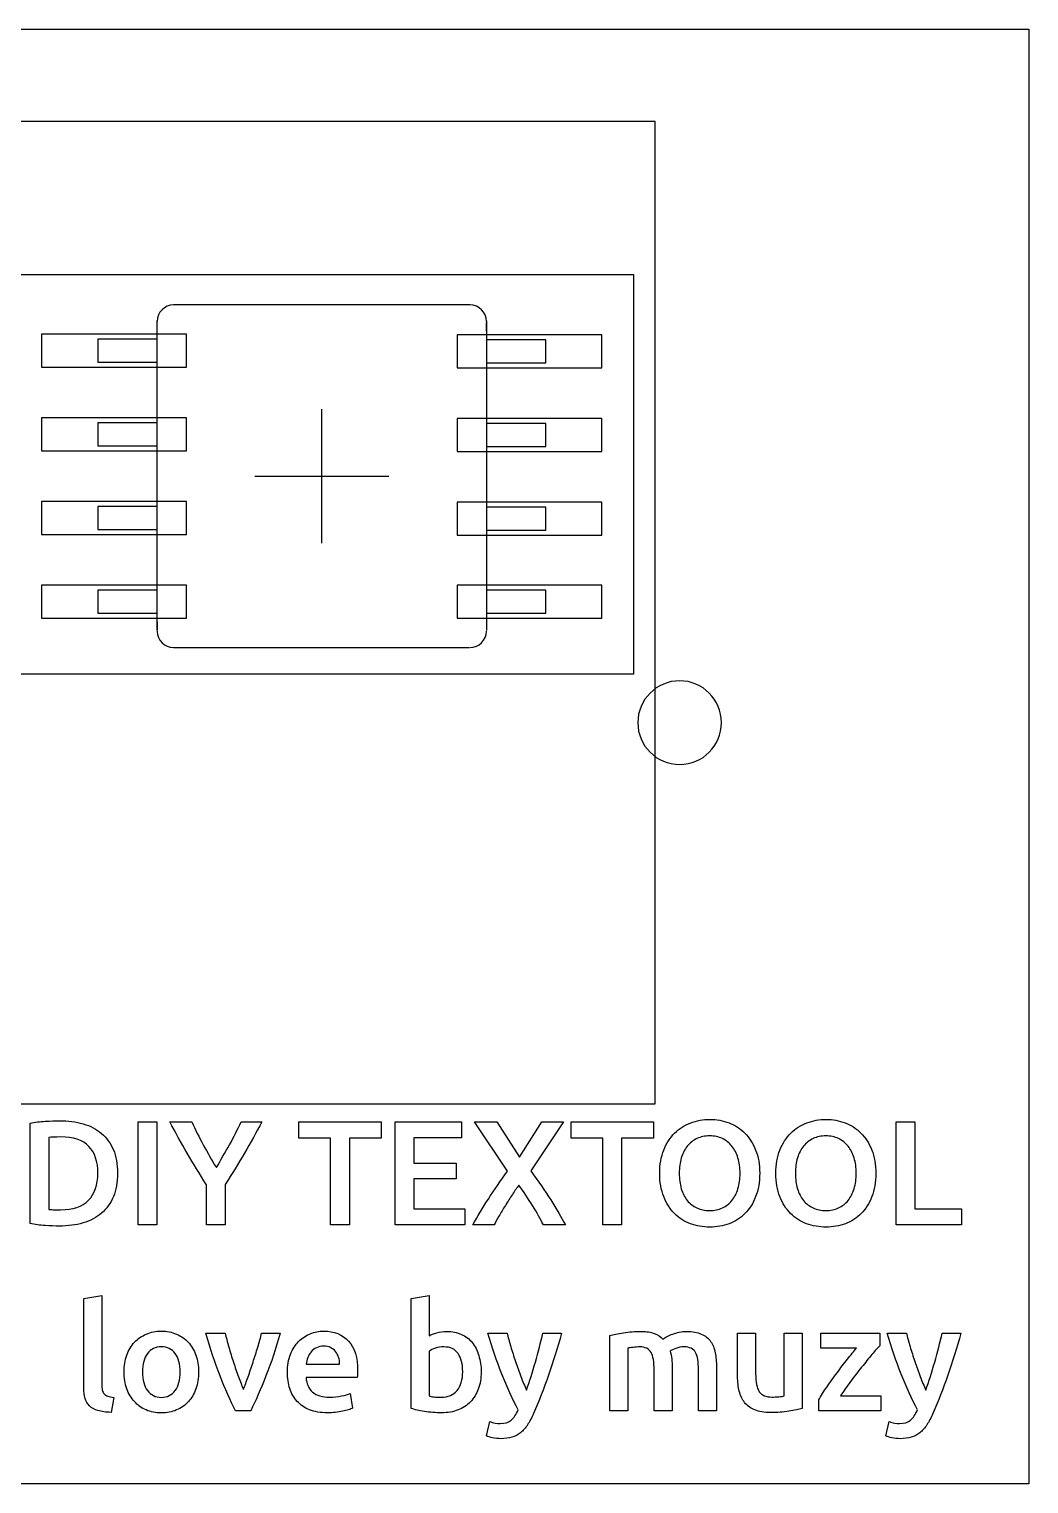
# Model space of a CAD drawing. Extents: x 9.6 to 52.8, y 7 to 29.1.
# Drawn here: x 37.65 to 52.83, y 7.05 to 29.12 of the extents above; entities that cross this region are included whole.
import ezdxf

# ---------------------------------------------------------------- set-up
doc = ezdxf.new("R2010")
doc.units = 0
doc.layers.add('ink_ext_XXXXXX', color=7, linetype='CONTINUOUS')

msp = doc.modelspace()

# ---------------------------------------------------------------- linework, layer by layer
at = {"layer": 'ink_ext_XXXXXX', "color": 7}
for points in [[(9.558798, 29.12372), (52.829742, 29.12372), (52.829742, 7.045743), (9.558798, 7.045743), (9.558798, 29.12372)], [(17.328409, 12.812854), (47.153336, 12.812854), (47.153336, 27.72283), (17.328409, 27.72283), (17.328409, 12.812854)], [(37.424215, 25.399346), (46.824759, 25.399346), (46.824759, 19.33627), (37.424215, 19.33627), (37.424215, 25.399346)], [(44.343461, 24.937932), (39.843498, 24.937932)], [(39.593379, 19.997949), (39.593379, 24.697902)], [(39.593379, 24.54783), (39.593379, 24.697902)], [(44.593439, 24.697902), (44.593439, 19.997949)], [(44.593439, 24.537917), (44.593439, 24.667845)], [(37.839403, 23.992875), (40.039442, 23.992875), (40.039442, 24.492828), (37.839403, 24.492828), (37.839403, 23.992875), (37.839403, 23.992875)], [(38.693372, 24.067841), (39.593368, 24.067841), (39.593368, 24.417862), (38.693372, 24.417862), (38.693372, 24.067841), (38.693372, 24.067841)], [(44.147387, 23.982821), (46.347426, 23.982821), (46.347426, 24.482912), (44.147387, 24.482912), (44.147387, 23.982821), (44.147387, 23.982821)], [(44.593439, 24.057927), (45.493436, 24.057927), (45.493436, 24.407949), (44.593439, 24.407949), (44.593439, 24.057927), (44.593439, 24.057927)], [(39.593379, 23.287884), (39.593379, 23.927858)], [(44.593439, 23.927858), (44.593439, 23.27783)], [(37.839403, 22.722875), (40.039442, 22.722875), (40.039442, 23.222828), (37.839403, 23.222828), (37.839403, 22.722875), (37.839403, 22.722875)], [(42.093409, 21.321818), (42.093409, 23.353889)], [(44.147387, 22.712821), (46.347426, 22.712821), (46.347426, 23.212912), (44.147387, 23.212912), (44.147387, 22.712821), (44.147387, 22.712821)], [(38.693372, 22.797841), (39.593368, 22.797841), (39.593368, 23.147862), (38.693372, 23.147862), (38.693372, 22.797841), (38.693372, 22.797841)], [(44.593439, 22.787927), (45.493436, 22.787927), (45.493436, 23.137949), (44.593439, 23.137949), (44.593439, 22.787927), (44.593439, 22.787927)], [(39.593379, 22.017884), (39.593379, 22.657858)], [(44.593439, 22.657858), (44.593439, 22.00783)], [(41.077374, 22.337854), (43.109444, 22.337854)], [(37.839403, 21.452875), (40.039442, 21.452875), (40.039442, 21.952828), (37.839403, 21.952828), (37.839403, 21.452875), (37.839403, 21.452875)], [(38.693372, 21.527841), (39.593368, 21.527841), (39.593368, 21.877862), (38.693372, 21.877862), (38.693372, 21.527841), (38.693372, 21.527841)], [(44.147387, 21.442821), (46.347426, 21.442821), (46.347426, 21.942912), (44.147387, 21.942912), (44.147387, 21.442821), (44.147387, 21.442821)], [(44.593439, 21.517927), (45.493436, 21.517927), (45.493436, 21.867949), (44.593439, 21.867949), (44.593439, 21.517927), (44.593439, 21.517927)], [(39.593379, 20.747884), (39.593379, 21.387858)], [(44.593439, 21.387858), (44.593439, 20.747884)], [(37.839403, 20.182875), (40.039442, 20.182875), (40.039442, 20.682828), (37.839403, 20.682828), (37.839403, 20.182875), (37.839403, 20.182875)], [(38.693372, 20.257841), (39.593368, 20.257841), (39.593368, 20.607862), (38.693372, 20.607862), (38.693372, 20.257841), (38.693372, 20.257841)], [(44.147387, 20.182875), (46.347426, 20.182875), (46.347426, 20.682828), (44.147387, 20.682828), (44.147387, 20.182875), (44.147387, 20.182875)], [(44.593439, 20.257841), (45.493436, 20.257841), (45.493436, 20.607862), (44.593439, 20.607862), (44.593439, 20.257841), (44.593439, 20.257841)], [(39.593379, 20.127912), (39.593379, 19.997949)], [(44.593439, 20.127912), (44.593439, 19.997949)], [(39.843498, 19.737917), (44.333407, 19.737917)], [(37.664027, 10.998792), (37.664027, 12.518276)], [(39.304443, 12.540854), (39.588923, 12.540854), (39.588923, 10.976214), (39.304443, 10.976214), (39.304443, 12.540854)], [(39.785279, 12.540854), (40.119431, 12.540854)], [(40.866755, 12.540854), (41.182844, 12.540854)], [(42.992276, 12.540854), (42.992276, 12.294756), (42.51137, 12.294756), (42.51137, 10.976214), (42.224632, 10.976214), (42.224632, 12.294756), (41.743725, 12.294756), (41.743725, 12.540854), (42.992276, 12.540854)], [(43.207047, 10.976214), (43.207047, 12.540854), (44.211759, 12.540854), (44.211759, 12.299272), (43.491527, 12.299272), (43.491527, 11.913192), (44.132736, 11.913192), (44.132736, 11.676125), (43.491527, 11.676125), (43.491527, 11.217796), (44.265945, 11.217796), (44.265945, 10.976214), (43.207047, 10.976214)], [(44.911529, 11.79353), (44.410302, 12.540854), (44.748969, 12.540854), (45.094409, 12.005761), (45.435333, 12.540854), (45.760453, 12.540854), (45.266, 11.795788)], [(47.126973, 12.540854), (47.126973, 12.294756), (46.646066, 12.294756), (46.646066, 10.976214), (46.359329, 10.976214), (46.359329, 12.294756), (45.878422, 12.294756), (45.878422, 12.540854), (47.126973, 12.540854)], [(51.804245, 11.222312), (51.804245, 10.976214), (50.815339, 10.976214), (50.815339, 12.540854), (51.099819, 12.540854), (51.099819, 11.222312), (51.804245, 11.222312)], [(37.948507, 12.303788), (37.948507, 11.211023)], [(40.627431, 11.59033), (40.627431, 10.976214), (40.342951, 10.976214), (40.342951, 11.585814)], [(44.710586, 10.976214), (44.387724, 10.976214)], [(45.792062, 10.976214), (45.457911, 10.976214)], [(38.480566, 8.50169), (38.480566, 9.860872), (38.753757, 9.906028), (38.753757, 8.553619)], [(43.449162, 8.190116), (43.449162, 9.860872), (43.722354, 9.906028), (43.722354, 9.29417)], [(40.333143, 9.33481), (40.624397, 9.33481)], [(41.17981, 9.33481), (41.462032, 9.33481)], [(44.615763, 9.33481), (44.907017, 9.33481)], [(45.451141, 9.33481), (45.733363, 9.33481)], [(46.740226, 9.106774), (46.740226, 8.153992), (46.467035, 8.153992), (46.467035, 9.296428)], [(48.406995, 8.673281), (48.406995, 9.33481), (48.680187, 9.33481), (48.680187, 8.716179)], [(49.115938, 8.37977), (49.115938, 9.33481), (49.389129, 9.33481), (49.389129, 8.190116)], [(50.213182, 9.106774), (49.669058, 9.106774), (49.669058, 9.33481), (50.565396, 9.33481), (50.565396, 9.142899)], [(50.679131, 9.33481), (50.970385, 9.33481)], [(51.514509, 9.33481), (51.796731, 9.33481)], [(43.722353, 9.059361), (43.722353, 8.37977)], [(41.855771, 8.860676), (42.363771, 8.860676)], [(42.632447, 8.659734), (41.853513, 8.659734)], [(47.413044, 8.80649), (47.413044, 8.153992), (47.139853, 8.153992), (47.139853, 8.774881)], [(48.085862, 8.817779), (48.085862, 8.153992), (47.812671, 8.153992), (47.812671, 8.774881)], [(42.524073, 8.418152), (42.560198, 8.194632)], [(38.934379, 8.357192), (38.895997, 8.131414)], [(49.969342, 8.382028), (50.578942, 8.382028), (50.578942, 8.153992), (49.639707, 8.153992), (49.639707, 8.323325)], [(41.014992, 8.153992), (40.780183, 8.153992)], [(44.593185, 7.774685), (44.642857, 7.99369)], [(50.656553, 7.774685), (50.706225, 7.99369)]]:
    msp.add_lwpolyline(points, dxfattribs=at)
for points in [[(39.843498, 24.937932), (39.705562, 24.937932), (39.593379, 24.825784), (39.593379, 24.687847)], [(44.593439, 24.687847), (44.593439, 24.825784), (44.481433, 24.937932), (44.343461, 24.937932)], [(39.593379, 19.987895), (39.593379, 19.849959), (39.705562, 19.737917), (39.843498, 19.737917)], [(44.343461, 19.737917), (44.481433, 19.737917), (44.593439, 19.849959), (44.593439, 19.987895)], [(47.526187, 19.233409), (47.175632, 19.233409), (46.891187, 18.949), (46.891187, 18.598409)], [(48.161187, 18.598409), (48.161187, 18.949), (47.876778, 19.233409), (47.526187, 19.233409)], [(46.891187, 18.598409), (46.891187, 18.247854), (47.175632, 17.963409), (47.526187, 17.963409)], [(47.526187, 17.963409), (47.876778, 17.963409), (48.161187, 18.247854), (48.161187, 18.598409)], [(37.664027, 12.518276), (37.736276, 12.534832), (37.81304, 12.545368), (37.89432, 12.549885)], [(37.89432, 12.549885), (37.9756, 12.554399), (38.047849, 12.556657), (38.111067, 12.556659)], [(38.111067, 12.556659), (38.242018, 12.556657), (38.36168, 12.540853), (38.470053, 12.509245)], [(38.470053, 12.509245), (38.578427, 12.47914), (38.670996, 12.430974), (38.74776, 12.364748)], [(38.74776, 12.364748), (38.826027, 12.300023), (38.886236, 12.217238), (38.928382, 12.116392)], [(40.049439, 12.064463), (39.957622, 12.222506), (39.869569, 12.381303), (39.785279, 12.540854)], [(40.119431, 12.540854), (40.172111, 12.423448), (40.230062, 12.306797), (40.293279, 12.190899)], [(40.690648, 12.190899), (40.755372, 12.306797), (40.814071, 12.423448), (40.866755, 12.540854)], [(41.182844, 12.540854), (41.098551, 12.381303), (41.010498, 12.222506), (40.918684, 12.064463)], [(47.285303, 12.111876), (47.325943, 12.214228), (47.380881, 12.300023), (47.450121, 12.369263)], [(47.450121, 12.369263), (47.520864, 12.4385), (47.602144, 12.490429), (47.693961, 12.52505)], [(47.693961, 12.52505), (47.785775, 12.559667), (47.882859, 12.576977), (47.985214, 12.576979)], [(47.985214, 12.576979), (48.087566, 12.576977), (48.18465, 12.559667), (48.276468, 12.52505)], [(48.276468, 12.52505), (48.368282, 12.490429), (48.448059, 12.4385), (48.515792, 12.369263)], [(48.515792, 12.369263), (48.585028, 12.300023), (48.63997, 12.214228), (48.68061, 12.111876)], [(49.049192, 12.111876), (49.089832, 12.214228), (49.14477, 12.300023), (49.21401, 12.369263)], [(49.21401, 12.369263), (49.284752, 12.4385), (49.366032, 12.490429), (49.45785, 12.52505)], [(49.45785, 12.52505), (49.549664, 12.559667), (49.646748, 12.576977), (49.749103, 12.576979)], [(49.749103, 12.576979), (49.851455, 12.576977), (49.948539, 12.559667), (50.040357, 12.52505)], [(50.040357, 12.52505), (50.132171, 12.490429), (50.211948, 12.4385), (50.279681, 12.369263)], [(50.279681, 12.369263), (50.348917, 12.300023), (50.403859, 12.214228), (50.444499, 12.111876)], [(38.129129, 12.310561), (38.04484, 12.310559), (37.984631, 12.308303), (37.948507, 12.303788)], [(38.555849, 12.168321), (38.464031, 12.263146), (38.321791, 12.310559), (38.129129, 12.310561)], [(38.693573, 11.759663), (38.693573, 11.937274), (38.647663, 12.073493), (38.555849, 12.168321)], [(40.293279, 12.190899), (40.356497, 12.074998), (40.422724, 11.960604), (40.491964, 11.847716)], [(40.491964, 11.847716), (40.559697, 11.960604), (40.625924, 12.074998), (40.690648, 12.190899)], [(47.642032, 12.170579), (47.602898, 12.120906), (47.572792, 12.061452), (47.551721, 11.992214)], [(47.788788, 12.285725), (47.731592, 12.258631), (47.682672, 12.220248), (47.642032, 12.170579)], [(47.982957, 12.326365), (47.910708, 12.326364), (47.845984, 12.312817), (47.788788, 12.285725)], [(48.174868, 12.285725), (48.117668, 12.312817), (48.053699, 12.326364), (47.982957, 12.326365)], [(48.319365, 12.170579), (48.280228, 12.220248), (48.232064, 12.258631), (48.174868, 12.285725)], [(48.411934, 11.992214), (48.390859, 12.062957), (48.360005, 12.122411), (48.319365, 12.170579)], [(49.405921, 12.170579), (49.366787, 12.120906), (49.336681, 12.061452), (49.31561, 11.992214)], [(49.552677, 12.285725), (49.495481, 12.258631), (49.446561, 12.220248), (49.405921, 12.170579)], [(49.746845, 12.326365), (49.674597, 12.326364), (49.609872, 12.312817), (49.552677, 12.285725)], [(49.938757, 12.285725), (49.881557, 12.312817), (49.817588, 12.326364), (49.746845, 12.326365)], [(50.083254, 12.170579), (50.044117, 12.220248), (49.995952, 12.258631), (49.938757, 12.285725)], [(50.175823, 11.992214), (50.154748, 12.062957), (50.123894, 12.122411), (50.083254, 12.170579)], [(38.928382, 12.116392), (38.970525, 12.017049), (38.9916, 11.898139), (38.9916, 11.759663)], [(40.342951, 11.585814), (40.239093, 11.746868), (40.141257, 11.906418), (40.049439, 12.064463)], [(40.918684, 12.064463), (40.828373, 11.907923), (40.731288, 11.749878), (40.627431, 11.59033)], [(47.224343, 11.759663), (47.224343, 11.893624), (47.244663, 12.011028), (47.285303, 12.111876)], [(47.551721, 11.992214), (47.53065, 11.922975), (47.520112, 11.845458), (47.520112, 11.759663)], [(48.443543, 11.759663), (48.443543, 11.845458), (48.433006, 11.922975), (48.411934, 11.992214)], [(48.68061, 12.111876), (48.72125, 12.011028), (48.74157, 11.893624), (48.74157, 11.759663)], [(48.988232, 11.759663), (48.988232, 11.893624), (49.008552, 12.011028), (49.049192, 12.111876)], [(49.31561, 11.992214), (49.294538, 11.922975), (49.284001, 11.845458), (49.284001, 11.759663)], [(50.207432, 11.759663), (50.207432, 11.845458), (50.196895, 11.922975), (50.175823, 11.992214)], [(50.444499, 12.111876), (50.485139, 12.011028), (50.505459, 11.893624), (50.505459, 11.759663)], [(38.551333, 11.351005), (38.64616, 11.448842), (38.693573, 11.585061), (38.693573, 11.759663)], [(38.9916, 11.759663), (38.9916, 11.624196), (38.970525, 11.506039), (38.928382, 11.405192)], [(44.622533, 11.369068), (44.711338, 11.504533), (44.807671, 11.646021), (44.911529, 11.79353)], [(45.266, 11.795788), (45.380391, 11.640753), (45.48124, 11.493997), (45.568542, 11.355521)], [(47.285303, 11.405192), (47.244663, 11.507544), (47.224343, 11.625701), (47.224343, 11.759663)], [(47.520112, 11.759663), (47.520112, 11.673867), (47.53065, 11.595597), (47.551721, 11.524854)], [(48.411934, 11.524854), (48.433006, 11.595597), (48.443543, 11.673867), (48.443543, 11.759663)], [(48.74157, 11.759663), (48.74157, 11.625701), (48.72125, 11.507544), (48.68061, 11.405192)], [(49.049192, 11.405192), (49.008552, 11.507544), (48.988232, 11.625701), (48.988232, 11.759663)], [(49.284001, 11.759663), (49.284001, 11.673867), (49.294538, 11.595597), (49.31561, 11.524854)], [(50.175823, 11.524854), (50.196895, 11.595597), (50.207432, 11.673867), (50.207432, 11.759663)], [(50.505459, 11.759663), (50.505459, 11.625701), (50.485139, 11.507544), (50.444499, 11.405192)], [(45.085377, 11.579041), (45.055275, 11.539905), (45.02216, 11.493245), (44.986035, 11.439059)], [(45.293093, 11.269725), (45.226866, 11.376593), (45.157626, 11.479698), (45.085377, 11.579041)], [(47.551721, 11.524854), (47.572792, 11.455615), (47.602898, 11.39616), (47.642032, 11.34649)], [(48.319365, 11.34649), (48.360005, 11.39616), (48.390859, 11.455615), (48.411934, 11.524854)], [(49.31561, 11.524854), (49.336681, 11.455615), (49.366787, 11.39616), (49.405921, 11.34649)], [(50.083254, 11.34649), (50.123894, 11.39616), (50.154748, 11.455615), (50.175823, 11.524854)], [(38.124613, 11.206508), (38.315773, 11.206507), (38.458013, 11.254673), (38.551333, 11.351005)], [(38.928382, 11.405192), (38.886236, 11.305849), (38.826027, 11.222312), (38.74776, 11.154579)], [(44.387724, 10.976214), (44.455457, 11.104155), (44.533728, 11.235106), (44.622533, 11.369068)], [(44.87992, 11.271983), (44.845302, 11.216291), (44.812938, 11.162104), (44.782835, 11.109423)], [(44.986035, 11.439059), (44.951417, 11.384872), (44.916044, 11.32918), (44.87992, 11.271983)], [(45.457911, 10.976214), (45.414258, 11.06502), (45.35932, 11.162857), (45.293093, 11.269725)], [(45.568542, 11.355521), (45.657347, 11.217044), (45.731853, 11.090608), (45.792062, 10.976214)], [(47.447863, 11.147805), (47.38013, 11.217044), (47.325943, 11.302839), (47.285303, 11.405192)], [(47.642032, 11.34649), (47.682672, 11.298324), (47.731592, 11.260694), (47.788788, 11.233601)], [(48.174868, 11.233601), (48.232064, 11.260694), (48.280228, 11.298324), (48.319365, 11.34649)], [(48.68061, 11.405192), (48.641473, 11.302839), (48.587286, 11.217044), (48.51805, 11.147805)], [(49.211752, 11.147805), (49.144019, 11.217044), (49.089832, 11.302839), (49.049192, 11.405192)], [(49.405921, 11.34649), (49.446561, 11.298324), (49.495481, 11.260694), (49.552677, 11.233601)], [(49.938757, 11.233601), (49.995952, 11.260694), (50.044117, 11.298324), (50.083254, 11.34649)], [(50.444499, 11.405192), (50.405362, 11.302839), (50.351175, 11.217044), (50.281939, 11.147805)], [(37.948507, 11.211023), (37.965062, 11.209517), (37.986889, 11.208014), (38.013982, 11.206508)], [(38.013982, 11.206508), (38.041076, 11.206507), (38.077951, 11.206507), (38.124613, 11.206508)], [(38.74776, 11.154579), (38.670996, 11.08835), (38.577672, 11.038679), (38.467796, 11.005565)], [(44.782835, 11.109423), (44.752733, 11.056741), (44.728649, 11.012339), (44.710586, 10.976214)], [(47.689445, 10.994276), (47.597628, 11.028896), (47.517103, 11.080072), (47.447863, 11.147805)], [(47.788788, 11.233601), (47.845984, 11.206507), (47.910708, 11.19296), (47.982957, 11.192961)], [(47.982957, 11.192961), (48.053699, 11.19296), (48.117668, 11.206507), (48.174868, 11.233601)], [(48.51805, 11.147805), (48.450317, 11.080072), (48.370539, 11.028896), (48.278725, 10.994276)], [(49.453334, 10.994276), (49.361517, 11.028896), (49.280992, 11.080072), (49.211752, 11.147805)], [(49.552677, 11.233601), (49.609872, 11.206507), (49.674597, 11.19296), (49.746845, 11.192961)], [(49.746845, 11.192961), (49.817588, 11.19296), (49.881557, 11.206507), (49.938757, 11.233601)], [(50.281939, 11.147805), (50.214205, 11.080072), (50.134428, 11.028896), (50.042614, 10.994276)], [(37.892062, 10.967183), (37.812289, 10.971699), (37.736276, 10.982235), (37.664027, 10.998792)], [(38.106551, 10.958152), (38.043333, 10.958152), (37.971836, 10.961161), (37.892062, 10.967183)], [(38.467796, 11.005565), (38.359422, 10.973956), (38.239009, 10.958152), (38.106551, 10.958152)], [(47.985214, 10.942348), (47.881357, 10.942348), (47.782766, 10.959657), (47.689445, 10.994276)], [(48.278725, 10.994276), (48.186908, 10.959657), (48.089072, 10.942348), (47.985214, 10.942348)], [(49.749103, 10.942348), (49.645245, 10.942348), (49.546655, 10.959657), (49.453334, 10.994276)], [(50.042614, 10.994276), (49.950797, 10.959657), (49.852961, 10.942348), (49.749103, 10.942348)], [(39.247928, 9.194828), (39.299102, 9.249013), (39.359311, 9.290406), (39.428551, 9.319005)], [(39.428551, 9.319005), (39.497787, 9.349108), (39.5738, 9.36416), (39.656586, 9.364161)], [(39.656586, 9.364161), (39.739369, 9.36416), (39.815382, 9.349108), (39.884622, 9.319005)], [(39.884622, 9.319005), (39.955364, 9.290406), (40.015569, 9.249013), (40.065244, 9.194828)], [(40.547632, 8.686828), (40.469365, 8.888522), (40.397867, 9.104515), (40.333143, 9.33481)], [(40.624397, 9.33481), (40.640956, 9.26858), (40.65977, 9.197084), (40.680841, 9.120321)], [(41.121108, 9.120321), (41.143686, 9.197084), (41.163254, 9.26858), (41.17981, 9.33481)], [(41.462032, 9.33481), (41.397308, 9.104515), (41.325059, 8.888522), (41.245286, 8.686828)], [(41.740624, 9.206116), (41.791798, 9.258797), (41.8505, 9.297931), (41.916731, 9.323521)], [(41.916731, 9.323521), (41.982958, 9.350613), (42.050691, 9.36416), (42.119931, 9.364161)], [(42.119931, 9.364161), (42.282491, 9.36416), (42.408927, 9.313736), (42.499238, 9.21289)], [(43.722354, 9.29417), (43.753962, 9.310726), (43.792345, 9.325778), (43.8375, 9.339325)], [(43.8375, 9.339325), (43.884159, 9.352871), (43.935336, 9.359644), (43.991029, 9.359645)], [(43.991029, 9.359645), (44.073812, 9.359644), (44.147567, 9.344592), (44.212291, 9.31449)], [(44.212291, 9.31449), (44.278518, 9.28589), (44.333456, 9.244498), (44.377109, 9.190312)], [(44.825737, 8.711663), (44.747466, 8.907337), (44.677475, 9.115052), (44.615763, 9.33481)], [(44.907017, 9.33481), (44.92207, 9.271591), (44.940132, 9.203105), (44.961203, 9.129352)], [(45.733363, 9.33481), (45.611443, 8.886264), (45.469955, 8.479864), (45.308901, 8.11561)], [(45.335994, 8.894543), (45.378137, 9.046566), (45.416519, 9.193321), (45.451141, 9.33481)], [(46.467035, 9.296428), (46.519715, 9.311478), (46.588204, 9.325778), (46.672493, 9.339325)], [(46.672493, 9.339325), (46.758288, 9.352871), (46.8486, 9.359644), (46.943426, 9.359645)], [(46.943426, 9.359645), (47.024706, 9.359644), (47.090933, 9.349108), (47.142111, 9.328036)], [(47.142111, 9.328036), (47.194791, 9.306963), (47.23844, 9.279117), (47.273062, 9.244499)], [(47.273062, 9.244499), (47.289618, 9.256539), (47.310689, 9.269333), (47.33628, 9.282881)], [(47.33628, 9.282881), (47.361867, 9.296426), (47.390466, 9.308468), (47.422075, 9.319005)], [(47.422075, 9.319005), (47.453684, 9.331046), (47.486796, 9.340829), (47.521417, 9.348356)], [(47.521417, 9.348356), (47.557542, 9.355881), (47.593666, 9.359644), (47.629791, 9.359645)], [(47.629791, 9.359645), (47.721605, 9.359644), (47.796866, 9.346098), (47.855569, 9.319005)], [(47.855569, 9.319005), (47.915774, 9.293416), (47.962435, 9.256539), (47.995551, 9.208374)], [(50.889105, 8.711663), (50.810834, 8.907337), (50.740843, 9.115052), (50.679131, 9.33481)], [(50.970385, 9.33481), (50.985438, 9.271591), (51.0035, 9.203105), (51.024571, 9.129352)], [(51.796731, 9.33481), (51.674811, 8.886264), (51.533323, 8.479864), (51.372269, 8.11561)], [(51.399362, 8.894543), (51.441505, 9.046566), (51.479887, 9.193321), (51.514509, 9.33481)], [(39.130524, 8.998401), (39.15912, 9.075164), (39.198257, 9.14064), (39.247928, 9.194828)], [(39.656586, 9.127094), (39.566275, 9.127093), (39.495529, 9.092474), (39.444355, 9.023236)], [(39.866559, 9.023236), (39.816885, 9.092474), (39.746894, 9.127093), (39.656586, 9.127094)], [(40.065244, 9.194828), (40.114911, 9.14064), (40.153294, 9.075164), (40.180391, 8.998401)], [(40.680841, 9.120321), (40.703419, 9.045061), (40.726748, 8.969049), (40.750832, 8.892285)], [(41.048859, 8.892285), (41.074446, 8.969049), (41.09853, 9.045061), (41.121108, 9.120321)], [(41.616447, 9.011948), (41.648055, 9.090216), (41.689447, 9.154939), (41.740624, 9.206116)], [(42.011558, 9.11129), (41.979949, 9.096237), (41.952855, 9.075917), (41.930278, 9.05033)], [(42.122189, 9.136125), (42.080042, 9.136124), (42.043167, 9.127846), (42.011558, 9.11129)], [(42.226047, 9.113548), (42.197447, 9.128598), (42.162829, 9.136124), (42.122189, 9.136125)], [(42.300553, 9.054845), (42.280985, 9.080433), (42.256149, 9.1), (42.226047, 9.113548)], [(42.347967, 8.966792), (42.337429, 9.00141), (42.321625, 9.030762), (42.300553, 9.054845)], [(42.499238, 9.21289), (42.591052, 9.112042), (42.636959, 8.961523), (42.636962, 8.761334)], [(43.81718, 9.104516), (43.778043, 9.090969), (43.746434, 9.075917), (43.722353, 9.059361)], [(43.945873, 9.124836), (43.900718, 9.124835), (43.85782, 9.118062), (43.81718, 9.104516)], [(44.16262, 9.023236), (44.117465, 9.090969), (44.045216, 9.124835), (43.945873, 9.124836)], [(44.377109, 9.190312), (44.420758, 9.136124), (44.45387, 9.070649), (44.476451, 8.993885)], [(44.961203, 9.129352), (44.983781, 9.055597), (45.007865, 8.980338), (45.033452, 8.903574)], [(46.821506, 9.118063), (46.785382, 9.113546), (46.758288, 9.109784), (46.740226, 9.106774)], [(46.920848, 9.124836), (46.890746, 9.124835), (46.857631, 9.122579), (46.821506, 9.118063)], [(47.09244, 9.041299), (47.062334, 9.09699), (47.005138, 9.124835), (46.920848, 9.124836)], [(47.469489, 9.102259), (47.430351, 9.088711), (47.401, 9.075164), (47.381435, 9.061619)], [(47.381435, 9.061619), (47.393475, 9.023988), (47.401755, 8.984101), (47.406271, 8.941956)], [(47.593666, 9.124836), (47.550014, 9.124835), (47.508622, 9.11731), (47.469489, 9.102259)], [(47.767515, 9.041299), (47.737409, 9.09699), (47.679462, 9.124835), (47.593666, 9.124836)], [(47.995551, 9.208374), (48.030169, 9.161712), (48.053498, 9.104515), (48.065542, 9.036783)], [(50.0732, 8.937441), (50.12588, 9.002163), (50.172542, 9.058607), (50.213182, 9.106774)], [(50.565396, 9.142899), (50.53529, 9.111289), (50.495405, 9.066886), (50.445733, 9.00969)], [(51.024571, 9.129352), (51.047149, 9.055597), (51.071233, 8.980338), (51.09682, 8.903574)], [(39.089884, 8.74553), (39.089884, 8.83885), (39.103431, 8.923141), (39.130524, 8.998401)], [(39.444355, 9.023236), (39.394684, 8.955502), (39.369848, 8.862933), (39.369848, 8.74553)], [(39.943324, 8.74553), (39.94332, 8.862933), (39.917733, 8.955502), (39.866559, 9.023236)], [(40.180391, 8.998401), (40.208987, 8.923141), (40.223285, 8.83885), (40.223288, 8.74553)], [(40.750832, 8.892285), (40.776419, 8.817025), (40.80201, 8.743271), (40.827597, 8.671023)], [(40.974352, 8.671023), (40.999939, 8.743271), (41.024775, 8.817025), (41.048859, 8.892285)], [(41.571291, 8.738756), (41.571291, 8.842613), (41.58634, 8.933677), (41.616447, 9.011948)], [(41.880607, 8.962276), (41.868563, 8.929162), (41.860287, 8.895295), (41.855771, 8.860676)], [(41.930278, 9.05033), (41.909203, 9.024741), (41.892647, 8.99539), (41.880607, 8.962276)], [(42.363771, 8.860676), (42.363771, 8.898305), (42.3585, 8.933677), (42.347967, 8.966792)], [(44.232611, 8.747788), (44.232611, 8.863686), (44.209279, 8.955502), (44.16262, 9.023236)], [(44.476451, 8.993885), (44.500532, 8.918625), (44.512572, 8.835088), (44.512576, 8.743272)], [(45.033452, 8.903574), (45.059039, 8.828314), (45.086132, 8.753055), (45.114732, 8.677796)], [(45.200528, 8.467823), (45.248692, 8.601784), (45.293848, 8.744024), (45.335994, 8.894543)], [(47.139853, 8.774881), (47.139853, 8.898305), (47.124049, 8.987111), (47.09244, 9.041299)], [(47.406271, 8.941956), (47.410786, 8.89981), (47.413044, 8.854655), (47.413044, 8.80649)], [(47.812671, 8.774881), (47.812671, 8.898305), (47.797618, 8.987111), (47.767515, 9.041299)], [(48.065542, 9.036783), (48.079089, 8.970554), (48.085862, 8.897553), (48.085862, 8.817779)], [(49.917413, 8.731983), (49.970094, 8.804231), (50.022023, 8.872717), (50.0732, 8.937441)], [(50.445733, 9.00969), (50.397565, 8.952492), (50.345636, 8.888522), (50.289947, 8.817779)], [(51.09682, 8.903574), (51.122407, 8.828314), (51.1495, 8.753055), (51.1781, 8.677796)], [(51.263896, 8.467823), (51.31206, 8.601784), (51.357216, 8.744024), (51.399362, 8.894543)], [(39.130524, 8.490401), (39.103431, 8.567165), (39.089884, 8.652208), (39.089884, 8.74553)], [(39.369848, 8.74553), (39.369848, 8.62662), (39.394684, 8.532546), (39.444355, 8.463308)], [(39.866559, 8.463308), (39.917733, 8.532546), (39.94332, 8.62662), (39.943324, 8.74553)], [(40.223288, 8.74553), (40.223285, 8.652208), (40.209738, 8.567165), (40.182648, 8.490401)], [(40.780183, 8.153992), (40.704925, 8.309026), (40.627409, 8.486637), (40.547632, 8.686828)], [(40.827597, 8.671023), (40.85469, 8.600279), (40.879526, 8.536309), (40.902103, 8.479112)], [(40.902103, 8.479112), (40.924681, 8.536309), (40.948765, 8.600279), (40.974352, 8.671023)], [(41.245286, 8.686828), (41.167015, 8.486637), (41.09025, 8.309026), (41.014992, 8.153992)], [(41.607415, 8.492659), (41.583331, 8.567917), (41.571291, 8.64995), (41.571291, 8.738756)], [(41.853513, 8.659734), (41.861038, 8.564907), (41.894153, 8.491153), (41.952855, 8.438472)], [(42.634704, 8.709405), (42.634701, 8.691342), (42.633963, 8.674785), (42.632447, 8.659734)], [(42.636962, 8.761334), (42.636959, 8.746282), (42.636221, 8.728972), (42.634704, 8.709405)], [(44.146816, 8.463308), (44.204012, 8.532546), (44.232611, 8.627372), (44.232611, 8.747788)], [(44.512576, 8.743272), (44.512572, 8.648445), (44.498274, 8.562649), (44.469678, 8.485885)], [(45.074092, 8.169796), (44.988297, 8.335367), (44.90551, 8.515989), (44.825737, 8.711663)], [(45.114732, 8.677796), (45.143332, 8.602537), (45.171928, 8.532546), (45.200528, 8.467823)], [(48.431831, 8.452019), (48.415275, 8.519752), (48.406995, 8.593505), (48.406995, 8.673281)], [(48.680187, 8.716179), (48.680187, 8.589743), (48.698249, 8.499432), (48.734373, 8.445245)], [(49.763885, 8.519752), (49.813556, 8.590495), (49.864733, 8.661239), (49.917413, 8.731983)], [(50.289947, 8.817779), (50.234254, 8.74854), (50.177809, 8.675538), (50.120613, 8.598774)], [(51.13746, 8.169796), (51.051665, 8.335367), (50.968878, 8.515989), (50.889105, 8.711663)], [(51.1781, 8.677796), (51.2067, 8.602537), (51.235296, 8.532546), (51.263896, 8.467823)], [(38.498628, 8.343645), (38.486584, 8.390306), (38.480566, 8.442987), (38.480566, 8.50169)], [(38.753757, 8.553619), (38.753757, 8.520504), (38.756015, 8.492658), (38.760531, 8.470081)], [(38.760531, 8.470081), (38.766549, 8.447503), (38.776335, 8.427936), (38.789882, 8.411379)], [(38.789882, 8.411379), (38.803428, 8.396327), (38.821491, 8.384285), (38.844068, 8.375254)], [(39.247928, 8.293974), (39.198257, 8.34816), (39.15912, 8.413636), (39.130524, 8.490401)], [(39.444355, 8.463308), (39.495529, 8.394069), (39.566275, 8.359449), (39.656586, 8.35945)], [(39.656586, 8.35945), (39.746894, 8.359449), (39.816885, 8.394069), (39.866559, 8.463308)], [(40.182648, 8.490401), (40.155551, 8.413636), (40.117169, 8.34816), (40.067502, 8.293974)], [(41.718047, 8.29849), (41.668375, 8.354181), (41.631496, 8.418904), (41.607415, 8.492659)], [(41.952855, 8.438472), (42.01306, 8.387296), (42.099611, 8.361707), (42.2125, 8.361708)], [(42.393122, 8.37977), (42.448812, 8.391811), (42.492464, 8.404605), (42.524073, 8.418152)], [(43.909749, 8.361708), (44.010594, 8.361707), (44.089616, 8.395574), (44.146816, 8.463308)], [(44.469678, 8.485885), (44.442581, 8.410626), (44.402696, 8.345903), (44.350016, 8.291716)], [(48.513111, 8.280428), (48.47548, 8.328593), (48.448387, 8.38579), (48.431831, 8.452019)], [(48.734373, 8.445245), (48.772004, 8.391058), (48.836725, 8.363965), (48.928542, 8.363965)], [(49.639707, 8.323325), (49.672822, 8.383532), (49.714213, 8.449008), (49.763885, 8.519752)], [(50.120613, 8.598774), (50.06492, 8.523515), (50.014498, 8.451266), (49.969342, 8.382028)], [(38.566362, 8.228499), (38.534753, 8.260108), (38.512175, 8.29849), (38.498628, 8.343645)], [(38.692797, 8.158508), (38.640113, 8.175064), (38.597971, 8.198395), (38.566362, 8.228499)], [(38.844068, 8.375254), (38.868149, 8.367728), (38.898255, 8.361707), (38.934379, 8.357192)], [(39.426293, 8.167539), (39.357053, 8.197642), (39.297599, 8.239788), (39.247928, 8.293974)], [(40.067502, 8.293974), (40.017827, 8.239788), (39.957622, 8.197642), (39.886879, 8.167539)], [(41.9077, 8.169796), (41.830935, 8.201405), (41.767718, 8.244303), (41.718047, 8.29849)], [(42.178633, 8.124641), (42.074775, 8.124641), (41.984464, 8.139693), (41.9077, 8.169796)], [(42.2125, 8.361708), (42.278727, 8.361707), (42.338935, 8.367728), (42.393122, 8.37977)], [(42.49698, 8.169796), (42.471389, 8.162271), (42.441287, 8.155497), (42.406669, 8.149476)], [(42.560198, 8.194632), (42.545145, 8.187106), (42.524073, 8.178828), (42.49698, 8.169796)], [(43.652362, 8.144961), (43.571082, 8.158508), (43.503349, 8.173559), (43.449162, 8.190116)], [(43.722353, 8.37977), (43.741919, 8.375254), (43.766754, 8.370738), (43.79686, 8.366223)], [(43.79686, 8.366223), (43.828469, 8.363214), (43.866096, 8.361707), (43.909749, 8.361708)], [(44.350016, 8.291716), (44.298838, 8.23753), (44.236372, 8.196137), (44.16262, 8.167539)], [(44.967977, 8.01401), (45.008617, 8.047124), (45.04399, 8.099053), (45.074092, 8.169796)], [(48.66664, 8.167539), (48.603422, 8.194632), (48.552245, 8.232261), (48.513111, 8.280428)], [(48.928542, 8.363965), (48.961654, 8.363965), (48.996275, 8.365472), (49.0324, 8.368481)], [(49.0324, 8.368481), (49.070027, 8.37149), (49.097875, 8.375254), (49.115938, 8.37977)], [(49.389129, 8.190116), (49.336445, 8.17657), (49.26796, 8.163023), (49.183671, 8.149476)], [(51.031345, 8.01401), (51.071985, 8.047124), (51.107358, 8.099053), (51.13746, 8.169796)], [(38.895997, 8.131414), (38.814717, 8.132921), (38.746984, 8.141951), (38.692797, 8.158508)], [(39.656586, 8.122383), (39.572293, 8.122383), (39.495529, 8.137435), (39.426293, 8.167539)], [(39.886879, 8.167539), (39.81764, 8.137435), (39.740875, 8.122383), (39.656586, 8.122383)], [(42.298295, 8.131414), (42.259158, 8.126899), (42.219273, 8.124641), (42.178633, 8.124641)], [(42.406669, 8.149476), (42.373554, 8.141951), (42.337429, 8.13593), (42.298295, 8.131414)], [(43.912007, 8.124641), (43.821696, 8.124641), (43.735145, 8.131414), (43.652362, 8.144961)], [(44.16262, 8.167539), (44.088865, 8.13894), (44.005327, 8.124641), (43.912007, 8.124641)], [(44.642857, 7.99369), (44.697043, 7.972617), (44.750478, 7.962081), (44.803159, 7.962081)], [(44.803159, 7.962081), (44.873901, 7.962081), (44.928843, 7.979391), (44.967977, 8.01401)], [(45.308901, 8.11561), (45.278798, 8.047876), (45.247941, 7.989927), (45.216332, 7.941761)], [(48.905964, 8.126899), (48.811138, 8.126899), (48.731364, 8.140445), (48.66664, 8.167539)], [(49.183671, 8.149476), (49.099378, 8.134424), (49.006809, 8.126899), (48.905964, 8.126899)], [(50.706225, 7.99369), (50.760411, 7.972617), (50.813847, 7.962081), (50.866527, 7.962081)], [(50.866527, 7.962081), (50.937269, 7.962081), (50.992211, 7.979391), (51.031345, 8.01401)], [(51.372269, 8.11561), (51.342167, 8.047876), (51.311309, 7.989927), (51.2797, 7.941761)], [(44.685754, 7.745334), (44.645114, 7.754366), (44.614257, 7.764149), (44.593185, 7.774685)], [(44.81219, 7.731788), (44.770044, 7.731788), (44.727901, 7.736303), (44.685754, 7.745334)], [(44.979265, 7.754365), (44.931101, 7.739314), (44.875408, 7.731788), (44.81219, 7.731788)], [(45.110217, 7.822099), (45.071083, 7.79049), (45.02743, 7.767912), (44.979265, 7.754365)], [(45.216332, 7.941761), (45.184723, 7.893595), (45.14935, 7.853708), (45.110217, 7.822099)], [(50.749122, 7.745334), (50.708482, 7.754366), (50.677625, 7.764149), (50.656553, 7.774685)], [(50.875558, 7.731788), (50.833412, 7.731788), (50.791269, 7.736303), (50.749122, 7.745334)], [(51.042633, 7.754365), (50.994469, 7.739314), (50.938776, 7.731788), (50.875558, 7.731788)], [(51.173585, 7.822099), (51.134451, 7.79049), (51.090798, 7.767912), (51.042633, 7.754365)], [(51.2797, 7.941761), (51.248091, 7.893595), (51.212718, 7.853708), (51.173585, 7.822099)]]:
    msp.add_open_spline(points, degree=3, dxfattribs=at)

doc.saveas('drawing.dxf')
